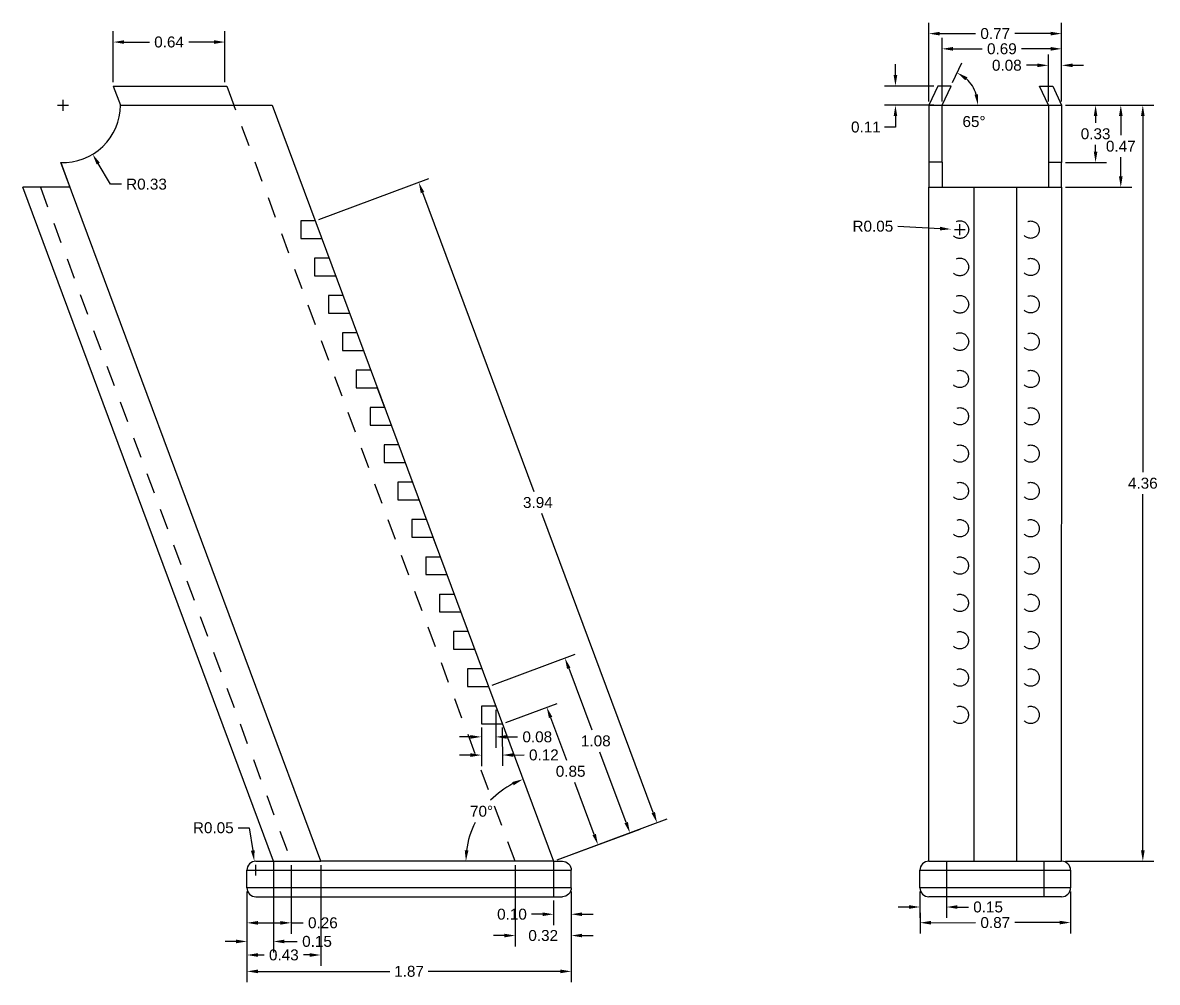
# Model space of a CAD drawing. Header units: inches. Extents: x 6.1 to 73.5, y 2.5 to 22.
# Drawn here: x 23.05 to 29.58, y 14.39 to 19.92 of the extents above; entities that cross this region are included whole.
import ezdxf

# ---------------------------------------------------------------- set-up
doc = ezdxf.new("R2010")
doc.units = ezdxf.units.IN
doc.header["$MEASUREMENT"] = 0
doc.linetypes.add('ACAD_ISO02W100', pattern=[15, 12, -3])
doc.layers.add('AlteFeteNevizibile', color=211, linetype='ACAD_ISO02W100')
doc.layers.add('Dimensiuni', color=4, linetype='Continuous', transparency=0.6)
doc.layers.add('ExteriorComponenta', color=1, linetype='Continuous', lineweight=25)
doc.styles.get("Standard").update_dxf_attribs({"font": 'arial.ttf'})
doc.dimstyles.get("Standard").update_dxf_attribs({"dimscale": 0.35, "dimtxt": 0.18, "dimasz": 0.18, "dimexe": 0.18, "dimexo": 0.0625, "dimgap": 0.09, "dimtad": 0, "dimtih": 1, "dimtoh": 1, "dimzin": 0, "dimdsep": 46, "dimtxsty": 'Standard', "dimcen": 0.09, "dimadec": 0, "dimazin": 0, "dimtfac": 1, "dimtofl": 0, "dimtmove": 0, "dimatfit": 3, "dimfxl": 1, "dimtolj": 1, "dimtzin": 0, "dimarcsym": 0})

# ---------------------------------------------------------------- blocks, each defined once
blk = doc.blocks.new('*D126')
at = {"layer": 'Dimensiuni', "color": 0, "lineweight": -2, "ltscale": 0.01, "transparency": 16777216}
for p, q in [((24.288, 15.2801), (24.351, 15.2801)), ((24.351, 15.2801), (24.3715, 15.1487)), ((24.3891, 15.0045), (24.3891, 15.0675)), ((24.3576, 15.036), (24.4206, 15.036))]:
    blk.add_line(p, q, dxfattribs=at)
at = {"layer": 'Dimensiuni', "color": 0, "ltscale": 0.01, "transparency": 16777216}
blk.add_solid([(24.3819, 15.1503), (24.3611, 15.1471), (24.3812, 15.0864)], dxfattribs=at)
at = {"layer": 'Dimensiuni', "color": 0, "ltscale": 0.01, "transparency": 16777216, "insert": (24.1443, 15.2801), "char_height": 0.063, "attachment_point": 5}
blk.add_mtext('\\A1;R0.05', dxfattribs=at)
blk = doc.blocks.new('*D127')
at = {"layer": 'Dimensiuni', "color": 0, "lineweight": -2, "ltscale": 0.01, "transparency": 16777216}
for p, q in [((24.3381, 14.9121), (24.3381, 14.5619)), ((24.4911, 14.9121), (24.4911, 14.5619)), ((24.2751, 14.6249), (24.2121, 14.6249)), ((24.5541, 14.6249), (24.6284, 14.6249))]:
    blk.add_line(p, q, dxfattribs=at)
at = {"layer": 'Dimensiuni', "color": 0, "ltscale": 0.01, "transparency": 16777216}
for points in [[(24.2751, 14.6354), (24.2751, 14.6144), (24.3381, 14.6249)], [(24.5541, 14.6354), (24.5541, 14.6144), (24.4911, 14.6249)]]:
    blk.add_solid(points, dxfattribs=at)
at = {"layer": 'Dimensiuni', "color": 0, "ltscale": 0.01, "transparency": 16777216, "insert": (24.742, 14.6249), "char_height": 0.063, "attachment_point": 5}
blk.add_mtext('\\A1;0.15', dxfattribs=at)
blk = doc.blocks.new('*D128')
at = {"layer": 'Dimensiuni', "color": 0, "lineweight": -2, "ltscale": 0.01, "transparency": 16777216}
for p, q in [((24.3381, 14.9121), (24.3381, 14.3893)), ((26.2066, 14.9121), (26.2066, 14.3893)), ((24.4011, 14.4523), (25.162, 14.4523)), ((26.1436, 14.4523), (25.3827, 14.4523))]:
    blk.add_line(p, q, dxfattribs=at)
at = {"layer": 'Dimensiuni', "color": 0, "ltscale": 0.01, "transparency": 16777216}
for points in [[(24.4011, 14.4628), (24.4011, 14.4418), (24.3381, 14.4523)], [(26.1436, 14.4628), (26.1436, 14.4418), (26.2066, 14.4523)]]:
    blk.add_solid(points, dxfattribs=at)
at = {"layer": 'Dimensiuni', "color": 0, "ltscale": 0.01, "transparency": 16777216, "insert": (25.2723, 14.4523), "char_height": 0.063, "attachment_point": 5}
blk.add_mtext('\\A1;1.87', dxfattribs=at)
blk = doc.blocks.new('*D129')
at = {"layer": 'Dimensiuni', "color": 0, "lineweight": -2, "ltscale": 0.01, "transparency": 16777216}
for start, end in [(117.55754, 135.82653), (153.60418, 172.84415)]:
    blk.add_arc((26.1045, 15.087), 0.5048, start, end, dxfattribs=at)
at = {"layer": 'Dimensiuni', "color": 0, "ltscale": 0.01, "transparency": 16777216}
for points in [[(25.8668, 15.5441), (25.8753, 15.5249), (25.9286, 15.5601)], [(25.6142, 15.1493), (25.5932, 15.1506), (25.5998, 15.087)]]:
    blk.add_solid(points, dxfattribs=at)
at = {"layer": 'Dimensiuni', "color": 0, "ltscale": 0.01, "transparency": 16777216, "insert": (25.6901, 15.3751), "char_height": 0.063, "attachment_point": 5}
blk.add_mtext('\\A1;70°', dxfattribs=at)
blk = doc.blocks.new('*D130')
at = {"layer": 'Dimensiuni', "color": 0, "lineweight": -2, "ltscale": 0.01, "transparency": 16777216}
for p, q in [((24.5932, 15.0652), (24.5932, 14.6691)), ((24.3381, 14.9121), (24.3381, 14.6691)), ((24.4011, 14.7321), (24.5302, 14.7321)), ((24.5932, 14.7321), (24.6624, 14.7321))]:
    blk.add_line(p, q, dxfattribs=at)
at = {"layer": 'Dimensiuni', "color": 0, "ltscale": 0.01, "transparency": 16777216}
for points in [[(24.4011, 14.7426), (24.4011, 14.7216), (24.3381, 14.7321)], [(24.5302, 14.7426), (24.5302, 14.7216), (24.5932, 14.7321)]]:
    blk.add_solid(points, dxfattribs=at)
at = {"layer": 'Dimensiuni', "color": 0, "ltscale": 0.01, "transparency": 16777216, "insert": (24.7757, 14.7321), "char_height": 0.063, "attachment_point": 5}
blk.add_mtext('\\A1;0.26', dxfattribs=at)
blk = doc.blocks.new('*D131')
at = {"layer": 'Dimensiuni', "color": 0, "lineweight": -2, "ltscale": 0.01, "transparency": 16777216}
for p, q in [((24.7633, 15.0652), (24.7633, 14.4839)), ((24.3381, 14.8902), (24.3381, 14.4839)), ((24.4011, 14.5469), (24.4374, 14.5469)), ((24.7003, 14.5469), (24.664, 14.5469))]:
    blk.add_line(p, q, dxfattribs=at)
at = {"layer": 'Dimensiuni', "color": 0, "ltscale": 0.01, "transparency": 16777216}
for points in [[(24.4011, 14.5574), (24.4011, 14.5364), (24.3381, 14.5469)], [(24.7003, 14.5574), (24.7003, 14.5364), (24.7633, 14.5469)]]:
    blk.add_solid(points, dxfattribs=at)
at = {"layer": 'Dimensiuni', "color": 0, "ltscale": 0.01, "transparency": 16777216, "insert": (24.5507, 14.5469), "char_height": 0.063, "attachment_point": 5}
blk.add_mtext('\\A1;0.43', dxfattribs=at)
blk = doc.blocks.new('*D132')
at = {"layer": 'Dimensiuni', "color": 0, "lineweight": -2, "ltscale": 0.01, "transparency": 16777216}
for p, q in [((26.2066, 14.9121), (26.2066, 14.7187)), ((26.1045, 14.8611), (26.1045, 14.7187)), ((26.0415, 14.7817), (25.9785, 14.7817)), ((26.2696, 14.7817), (26.3326, 14.7817))]:
    blk.add_line(p, q, dxfattribs=at)
at = {"layer": 'Dimensiuni', "color": 0, "ltscale": 0.01, "transparency": 16777216}
for points in [[(26.0415, 14.7922), (26.0415, 14.7712), (26.1045, 14.7817)], [(26.2696, 14.7922), (26.2696, 14.7712), (26.2066, 14.7817)]]:
    blk.add_solid(points, dxfattribs=at)
at = {"layer": 'Dimensiuni', "color": 0, "ltscale": 0.01, "transparency": 16777216, "insert": (25.8653, 14.7817), "char_height": 0.063, "attachment_point": 5}
blk.add_mtext('\\A1;0.10', dxfattribs=at)
blk = doc.blocks.new('*D133')
at = {"layer": 'Dimensiuni', "color": 0, "lineweight": -2, "ltscale": 0.01, "transparency": 16777216}
for p, q in [((25.8839, 15.0652), (25.8839, 14.5959)), ((26.2066, 14.9121), (26.2066, 14.5959)), ((25.8209, 14.6589), (25.7579, 14.6589)), ((26.2696, 14.6589), (26.3326, 14.6589))]:
    blk.add_line(p, q, dxfattribs=at)
at = {"layer": 'Dimensiuni', "color": 0, "ltscale": 0.01, "transparency": 16777216}
for points in [[(25.8209, 14.6694), (25.8209, 14.6484), (25.8839, 14.6589)], [(26.2696, 14.6694), (26.2696, 14.6484), (26.2066, 14.6589)]]:
    blk.add_solid(points, dxfattribs=at)
at = {"layer": 'Dimensiuni', "color": 0, "ltscale": 0.01, "transparency": 16777216, "insert": (26.0452, 14.6589), "char_height": 0.063, "attachment_point": 5}
blk.add_mtext('\\A1;0.32', dxfattribs=at)
blk = doc.blocks.new('*D134')
at = {"layer": 'Dimensiuni', "color": 0, "lineweight": -2, "ltscale": 0.01, "transparency": 16777216}
for p, q in [((25.6888, 15.8577), (25.6892, 15.6363)), ((25.8097, 15.858), (25.8102, 15.6365)), ((25.6261, 15.6992), (25.5631, 15.699)), ((25.873, 15.6996), (25.936, 15.6998))]:
    blk.add_line(p, q, dxfattribs=at)
at = {"layer": 'Dimensiuni', "color": 0, "ltscale": 0.01, "transparency": 16777216}
for points in [[(25.6261, 15.7097), (25.6261, 15.6887), (25.6891, 15.6993)], [(25.873, 15.7101), (25.8731, 15.6891), (25.81, 15.6995)]]:
    blk.add_solid(points, dxfattribs=at)
at = {"layer": 'Dimensiuni', "color": 0, "ltscale": 0.01, "transparency": 16777216, "insert": (26.049, 15.6998), "char_height": 0.063, "attachment_point": 5}
blk.add_mtext('\\A1;0.12', dxfattribs=at)
blk = doc.blocks.new('*D135')
at = {"layer": 'Dimensiuni', "color": 0, "lineweight": -2, "ltscale": 0.01, "transparency": 16777216}
for p, q in [((25.7718, 15.9598), (25.7718, 15.7411)), ((25.6888, 15.8577), (25.6888, 15.7411)), ((25.6258, 15.8041), (25.5628, 15.8041)), ((25.8348, 15.8041), (25.8978, 15.8041))]:
    blk.add_line(p, q, dxfattribs=at)
at = {"layer": 'Dimensiuni', "color": 0, "ltscale": 0.01, "transparency": 16777216}
for points in [[(25.6258, 15.8146), (25.6258, 15.7936), (25.6888, 15.8041)], [(25.8348, 15.8146), (25.8348, 15.7936), (25.7718, 15.8041)]]:
    blk.add_solid(points, dxfattribs=at)
at = {"layer": 'Dimensiuni', "color": 0, "ltscale": 0.01, "transparency": 16777216, "insert": (26.0112, 15.8041), "char_height": 0.063, "attachment_point": 5}
blk.add_mtext('\\A1;0.08', dxfattribs=at)
blk = doc.blocks.new('*D136')
at = {"layer": 'Dimensiuni', "color": 0, "lineweight": -2, "ltscale": 0.01, "transparency": 16777216}
for p, q in [((25.8302, 15.8875), (26.1249, 15.9971)), ((26.0878, 15.9161), (26.1796, 15.6692)), ((26.3387, 15.2414), (26.227, 15.5419)), ((26.1251, 15.0947), (26.4198, 15.2043))]:
    blk.add_line(p, q, dxfattribs=at)
at = {"layer": 'Dimensiuni', "color": 0, "ltscale": 0.01, "transparency": 16777216}
for points in [[(26.0976, 15.9197), (26.078, 15.9124), (26.0658, 15.9751)], [(26.3486, 15.245), (26.3289, 15.2377), (26.3607, 15.1823)]]:
    blk.add_solid(points, dxfattribs=at)
at = {"layer": 'Dimensiuni', "color": 0, "ltscale": 0.01, "transparency": 16777216, "insert": (26.2033, 15.6055), "char_height": 0.063, "attachment_point": 5}
blk.add_mtext('\\A1;0.85', dxfattribs=at)
blk = doc.blocks.new('*D137')
at = {"layer": 'Dimensiuni', "color": 0, "lineweight": -2, "ltscale": 0.01, "transparency": 16777216}
for p, q in [((25.7502, 16.1024), (26.2294, 16.2807)), ((26.1924, 16.1997), (26.3245, 15.8443)), ((26.5233, 15.31), (26.3719, 15.7169)), ((26.1251, 15.0947), (26.6043, 15.2729))]:
    blk.add_line(p, q, dxfattribs=at)
at = {"layer": 'Dimensiuni', "color": 0, "ltscale": 0.01, "transparency": 16777216}
for points in [[(26.2022, 16.2033), (26.1825, 16.196), (26.1704, 16.2587)], [(26.5331, 15.3137), (26.5134, 15.3063), (26.5452, 15.2509)]]:
    blk.add_solid(points, dxfattribs=at)
at = {"layer": 'Dimensiuni', "color": 0, "ltscale": 0.01, "transparency": 16777216, "insert": (26.3482, 15.7806), "char_height": 0.063, "attachment_point": 5}
blk.add_mtext('\\A1;1.08', dxfattribs=at)
blk = doc.blocks.new('*D138')
at = {"layer": 'Dimensiuni', "color": 0, "lineweight": -2, "ltscale": 0.01, "transparency": 16777216}
for p, q in [((23.2473, 19.4455), (23.3103, 19.4455)), ((23.2788, 19.414), (23.2788, 19.477)), ((23.5529, 18.9902), (23.4815, 19.1087)), ((23.6159, 18.9902), (23.5529, 18.9902))]:
    blk.add_line(p, q, dxfattribs=at)
at = {"layer": 'Dimensiuni', "color": 0, "ltscale": 0.01, "transparency": 16777216}
blk.add_solid([(23.4905, 19.1141), (23.4725, 19.1033), (23.449, 19.1627)], dxfattribs=at)
at = {"layer": 'Dimensiuni', "color": 0, "ltscale": 0.01, "transparency": 16777216, "insert": (23.7594, 18.9902), "char_height": 0.063, "attachment_point": 5}
blk.add_mtext('\\A1;R0.33', dxfattribs=at)
blk = doc.blocks.new('*D139')
at = {"layer": 'Dimensiuni', "color": 0, "lineweight": -2, "ltscale": 0.01, "transparency": 16777216}
for p, q in [((23.5677, 19.578), (23.5677, 19.8726)), ((23.6307, 19.8096), (23.7763, 19.8096)), ((24.1483, 19.8096), (24.0027, 19.8096)), ((24.2113, 19.578), (24.2113, 19.8726))]:
    blk.add_line(p, q, dxfattribs=at)
at = {"layer": 'Dimensiuni', "color": 0, "ltscale": 0.01, "transparency": 16777216}
for points in [[(23.6307, 19.8201), (23.6307, 19.7991), (23.5677, 19.8096)], [(24.1483, 19.8201), (24.1483, 19.7991), (24.2113, 19.8096)]]:
    blk.add_solid(points, dxfattribs=at)
at = {"layer": 'Dimensiuni', "color": 0, "ltscale": 0.01, "transparency": 16777216, "insert": (23.8895, 19.8096), "char_height": 0.063, "attachment_point": 5}
blk.add_mtext('\\A1;0.64', dxfattribs=at)
blk = doc.blocks.new('*D140')
at = {"layer": 'Dimensiuni', "color": 0, "lineweight": -2, "ltscale": 0.01, "transparency": 16777216}
for p, q in [((28.2161, 14.9111), (28.2164, 14.6699)), ((29.0834, 14.9121), (29.0837, 14.6709)), ((28.2793, 14.7329), (28.5366, 14.7333)), ((29.0206, 14.7338), (28.7633, 14.7335))]:
    blk.add_line(p, q, dxfattribs=at)
at = {"layer": 'Dimensiuni', "color": 0, "ltscale": 0.01, "transparency": 16777216}
for points in [[(28.2793, 14.7434), (28.2793, 14.7224), (28.2163, 14.7329)], [(29.0206, 14.7443), (29.0207, 14.7233), (29.0836, 14.7339)]]:
    blk.add_solid(points, dxfattribs=at)
at = {"layer": 'Dimensiuni', "color": 0, "ltscale": 0.01, "transparency": 16777216, "insert": (28.65, 14.7334), "char_height": 0.063, "attachment_point": 5}
blk.add_mtext('\\A1;0.87', dxfattribs=at)
blk = doc.blocks.new('*D141')
at = {"layer": 'Dimensiuni', "color": 0, "lineweight": -2, "ltscale": 0.01, "transparency": 16777216}
for p, q in [((28.2161, 14.9121), (28.2161, 14.7604)), ((28.369, 14.9121), (28.369, 14.7604)), ((28.1531, 14.8234), (28.0901, 14.8234)), ((28.432, 14.8234), (28.495, 14.8234))]:
    blk.add_line(p, q, dxfattribs=at)
at = {"layer": 'Dimensiuni', "color": 0, "ltscale": 0.01, "transparency": 16777216}
for points in [[(28.1531, 14.8339), (28.1531, 14.8129), (28.2161, 14.8234)], [(28.432, 14.8339), (28.432, 14.8129), (28.369, 14.8234)]]:
    blk.add_solid(points, dxfattribs=at)
at = {"layer": 'Dimensiuni', "color": 0, "ltscale": 0.01, "transparency": 16777216, "insert": (28.6086, 14.8234), "char_height": 0.063, "attachment_point": 5}
blk.add_mtext('\\A1;0.15', dxfattribs=at)
blk = doc.blocks.new('*D142')
at = {"layer": 'Dimensiuni', "color": 0, "lineweight": -2, "ltscale": 0.01, "transparency": 16777216}
for p, q in [((28.0747, 19.6191), (28.0747, 19.6821)), ((28.2967, 19.5561), (28.0117, 19.5561)), ((28.2967, 19.4454), (28.0117, 19.4454)), ((28.0747, 19.3824), (28.0747, 19.3194)), ((28.0747, 19.3194), (28.0117, 19.3194))]:
    blk.add_line(p, q, dxfattribs=at)
at = {"layer": 'Dimensiuni', "color": 0, "ltscale": 0.01, "transparency": 16777216}
for points in [[(28.0642, 19.6191), (28.0852, 19.6191), (28.0747, 19.5561)], [(28.0642, 19.3824), (28.0852, 19.3824), (28.0747, 19.4454)]]:
    blk.add_solid(points, dxfattribs=at)
at = {"layer": 'Dimensiuni', "color": 0, "ltscale": 0.01, "transparency": 16777216, "insert": (27.9044, 19.3194), "char_height": 0.063, "attachment_point": 5}
blk.add_mtext('\\A1;0.11', dxfattribs=at)
blk = doc.blocks.new('*D143')
at = {"layer": 'Dimensiuni', "color": 0, "lineweight": -2, "ltscale": 0.01, "transparency": 16777216}
blk.add_line((28.4044, 19.576), (28.4574, 19.6901), dxfattribs=at)
blk.add_arc((28.3436, 19.4454), 0.2068, 17.52088, 47.53298, dxfattribs=at)
at = {"layer": 'Dimensiuni', "color": 0, "ltscale": 0.01, "transparency": 16777216}
for points in [[(28.4774, 19.5892), (28.4891, 19.6067), (28.4308, 19.6329)], [(28.5512, 19.5093), (28.5305, 19.5061), (28.5504, 19.4454)]]:
    blk.add_solid(points, dxfattribs=at)
at = {"layer": 'Dimensiuni', "color": 0, "ltscale": 0.01, "transparency": 16777216, "insert": (28.5275, 19.3508), "char_height": 0.063, "attachment_point": 5}
blk.add_mtext('\\A1;65°', dxfattribs=at)
blk = doc.blocks.new('*D144')
at = {"layer": 'Dimensiuni', "color": 0, "lineweight": -2, "ltscale": 0.01, "transparency": 16777216}
for p, q in [((28.2671, 19.4673), (28.2671, 19.9212)), ((29.0324, 19.4673), (29.0324, 19.9212)), ((28.3301, 19.8582), (28.5364, 19.8582)), ((28.9694, 19.8582), (28.7631, 19.8582))]:
    blk.add_line(p, q, dxfattribs=at)
at = {"layer": 'Dimensiuni', "color": 0, "ltscale": 0.01, "transparency": 16777216}
for points in [[(28.3301, 19.8687), (28.3301, 19.8477), (28.2671, 19.8582)], [(28.9694, 19.8687), (28.9694, 19.8477), (29.0324, 19.8582)]]:
    blk.add_solid(points, dxfattribs=at)
at = {"layer": 'Dimensiuni', "color": 0, "ltscale": 0.01, "transparency": 16777216, "insert": (28.6497, 19.8582), "char_height": 0.063, "attachment_point": 5}
blk.add_mtext('\\A1;0.77', dxfattribs=at)
blk = doc.blocks.new('*D145')
at = {"layer": 'Dimensiuni', "color": 0, "lineweight": -2, "ltscale": 0.01, "transparency": 16777216}
for p, q in [((28.9559, 19.4673), (28.9559, 19.7384)), ((29.0324, 19.4673), (29.0324, 19.7384)), ((28.8929, 19.6754), (28.8299, 19.6754)), ((29.0954, 19.6754), (29.1584, 19.6754))]:
    blk.add_line(p, q, dxfattribs=at)
at = {"layer": 'Dimensiuni', "color": 0, "ltscale": 0.01, "transparency": 16777216}
for points in [[(28.8929, 19.6859), (28.8929, 19.6649), (28.9559, 19.6754)], [(29.0954, 19.6859), (29.0954, 19.6649), (29.0324, 19.6754)]]:
    blk.add_solid(points, dxfattribs=at)
at = {"layer": 'Dimensiuni', "color": 0, "ltscale": 0.01, "transparency": 16777216, "insert": (28.7165, 19.6754), "char_height": 0.063, "attachment_point": 5}
blk.add_mtext('\\A1;0.08', dxfattribs=at)
blk = doc.blocks.new('*D146')
at = {"layer": 'Dimensiuni', "color": 0, "lineweight": -2, "ltscale": 0.01, "transparency": 16777216}
for p, q in [((28.3436, 19.4673), (28.3436, 19.8335)), ((29.0324, 19.4673), (29.0324, 19.8335)), ((28.4066, 19.7705), (28.5746, 19.7705)), ((28.9694, 19.7705), (28.8014, 19.7705))]:
    blk.add_line(p, q, dxfattribs=at)
at = {"layer": 'Dimensiuni', "color": 0, "ltscale": 0.01, "transparency": 16777216}
for points in [[(28.4066, 19.781), (28.4066, 19.76), (28.3436, 19.7705)], [(28.9694, 19.781), (28.9694, 19.76), (29.0324, 19.7705)]]:
    blk.add_solid(points, dxfattribs=at)
at = {"layer": 'Dimensiuni', "color": 0, "ltscale": 0.01, "transparency": 16777216, "insert": (28.688, 19.7705), "char_height": 0.063, "attachment_point": 5}
blk.add_mtext('\\A1;0.69', dxfattribs=at)
blk = doc.blocks.new('*D147')
at = {"layer": 'Dimensiuni', "color": 0, "lineweight": -2, "ltscale": 0.01, "transparency": 16777216}
for p, q in [((29.0543, 19.4454), (29.5631, 19.4454)), ((29.5001, 19.3824), (29.5001, 17.3299)), ((29.5001, 15.15), (29.5001, 17.2025)), ((29.0543, 15.087), (29.5631, 15.087))]:
    blk.add_line(p, q, dxfattribs=at)
at = {"layer": 'Dimensiuni', "color": 0, "ltscale": 0.01, "transparency": 16777216}
for points in [[(29.4896, 19.3824), (29.5106, 19.3824), (29.5001, 19.4454)], [(29.4896, 15.15), (29.5106, 15.15), (29.5001, 15.087)]]:
    blk.add_solid(points, dxfattribs=at)
at = {"layer": 'Dimensiuni', "color": 0, "ltscale": 0.01, "transparency": 16777216, "insert": (29.5001, 17.2662), "char_height": 0.063, "attachment_point": 5}
blk.add_mtext('\\A1;4.36', dxfattribs=at)
blk = doc.blocks.new('*D148')
at = {"layer": 'Dimensiuni', "color": 0, "lineweight": -2, "ltscale": 0.01, "transparency": 16777216}
for p, q in [((29.0543, 19.4454), (29.291, 19.4454)), ((29.228, 19.3824), (29.228, 19.3442)), ((29.228, 19.1786), (29.228, 19.2168)), ((29.0543, 19.1156), (29.291, 19.1156))]:
    blk.add_line(p, q, dxfattribs=at)
at = {"layer": 'Dimensiuni', "color": 0, "ltscale": 0.01, "transparency": 16777216}
for points in [[(29.2175, 19.3824), (29.2385, 19.3824), (29.228, 19.4454)], [(29.2175, 19.1786), (29.2385, 19.1786), (29.228, 19.1156)]]:
    blk.add_solid(points, dxfattribs=at)
at = {"layer": 'Dimensiuni', "color": 0, "ltscale": 0.01, "transparency": 16777216, "insert": (29.228, 19.2805), "char_height": 0.063, "attachment_point": 5}
blk.add_mtext('\\A1;0.33', dxfattribs=at)
blk = doc.blocks.new('*D149')
at = {"layer": 'Dimensiuni', "color": 0, "lineweight": -2, "ltscale": 0.01, "transparency": 16777216}
for p, q in [((29.0543, 19.4454), (29.4362, 19.4454)), ((29.3732, 19.3824), (29.3732, 19.2725)), ((29.3732, 19.0352), (29.3732, 19.1451)), ((29.0546, 18.9722), (29.4362, 18.9722))]:
    blk.add_line(p, q, dxfattribs=at)
at = {"layer": 'Dimensiuni', "color": 0, "ltscale": 0.01, "transparency": 16777216}
for points in [[(29.3627, 19.3824), (29.3837, 19.3824), (29.3732, 19.4454)], [(29.3627, 19.0352), (29.3837, 19.0352), (29.3732, 18.9722)]]:
    blk.add_solid(points, dxfattribs=at)
at = {"layer": 'Dimensiuni', "color": 0, "ltscale": 0.01, "transparency": 16777216, "insert": (29.3732, 19.2088), "char_height": 0.063, "attachment_point": 5}
blk.add_mtext('\\A1;0.47', dxfattribs=at)
blk = doc.blocks.new('*D150')
at = {"layer": 'Dimensiuni', "color": 0, "lineweight": -2, "ltscale": 0.01, "transparency": 16777216}
for p, q in [((28.0884, 18.7477), (28.3318, 18.7343)), ((28.4142, 18.7281), (28.4772, 18.7281)), ((28.4457, 18.6966), (28.4457, 18.7596))]:
    blk.add_line(p, q, dxfattribs=at)
at = {"layer": 'Dimensiuni', "color": 0, "ltscale": 0.01, "transparency": 16777216}
blk.add_solid([(28.3324, 18.7448), (28.3312, 18.7239), (28.3947, 18.7309)], dxfattribs=at)
at = {"layer": 'Dimensiuni', "color": 0, "ltscale": 0.01, "transparency": 16777216, "insert": (27.9447, 18.7477), "char_height": 0.063, "attachment_point": 5}
blk.add_mtext('\\A1;R0.05', dxfattribs=at)
blk = doc.blocks.new('*D151')
at = {"layer": 'Dimensiuni', "color": 0, "lineweight": -2, "ltscale": 0.01, "transparency": 16777216}
for p, q in [((24.7519, 18.7868), (25.387, 19.023)), ((25.3499, 18.942), (25.9908, 17.2187)), ((26.6791, 15.368), (26.0382, 17.0913)), ((26.1251, 15.0947), (26.7602, 15.3309))]:
    blk.add_line(p, q, dxfattribs=at)
at = {"layer": 'Dimensiuni', "color": 0, "ltscale": 0.01, "transparency": 16777216}
for points in [[(25.3597, 18.9456), (25.34, 18.9383), (25.3279, 19.001)], [(26.689, 15.3716), (26.6693, 15.3643), (26.7011, 15.3089)]]:
    blk.add_solid(points, dxfattribs=at)
at = {"layer": 'Dimensiuni', "color": 0, "ltscale": 0.01, "transparency": 16777216, "insert": (26.0145, 17.155), "char_height": 0.063, "attachment_point": 5}
blk.add_mtext('\\A1;3.94', dxfattribs=at)
blk = doc.blocks.new('schita_incarcator')
at = {"layer": 'AlteFeteNevizibile', "ltscale": 0.01}
for p, q in [((25.8839, 15.087), (24.2629, 19.4454)), ((23.1481, 18.9724), (24.5932, 15.087)), ((24.7314, 18.7791), (24.6483, 18.7791)), ((24.7314, 18.7791), (24.6483, 18.7791)), ((24.6483, 18.7791), (24.6483, 18.6771)), ((24.6483, 18.6771), (24.7693, 18.6771)), ((24.8114, 18.5639), (24.7283, 18.5639)), ((24.7283, 18.5639), (24.7283, 18.4635)), ((24.8121, 18.5621), (24.7283, 18.5639)), ((24.7283, 18.5639), (24.7283, 18.4619)), ((24.7283, 18.5639), (24.7283, 18.4619)), ((24.7283, 18.4619), (24.8493, 18.4621)), ((24.8914, 18.3487), (24.8084, 18.3487)), ((24.8084, 18.3487), (24.8084, 18.2483)), ((24.8084, 18.3487), (24.8084, 18.2467)), ((24.8084, 18.2467), (24.9294, 18.2467)), ((24.9715, 18.1336), (24.8884, 18.1336)), ((24.8884, 18.1336), (24.8884, 18.0315)), ((24.8884, 18.0315), (25.0094, 18.0315)), ((25.0515, 17.9184), (24.9684, 17.9184)), ((24.9684, 17.9184), (24.9684, 17.8163)), ((24.9684, 17.8163), (25.0894, 17.8163)), ((25.0894, 17.8163), (25.1315, 17.7032)), ((25.1315, 17.7032), (25.0485, 17.7032)), ((25.0485, 17.7032), (25.0485, 17.6011)), ((25.0485, 17.6011), (25.1695, 17.6011)), ((25.2116, 17.488), (25.1285, 17.488)), ((25.1285, 17.488), (25.1285, 17.3859)), ((25.1285, 17.3859), (25.2495, 17.3859)), ((25.2916, 17.2728), (25.2085, 17.2728)), ((25.2085, 17.2728), (25.2085, 17.1708)), ((25.2085, 17.1708), (25.3296, 17.1708)), ((25.3716, 17.0576), (25.2886, 17.0576)), ((25.2886, 17.0576), (25.2886, 16.9556)), ((25.2886, 16.9556), (25.4095, 16.9558)), ((25.4095, 16.9558), (25.4511, 16.8438)), ((25.3686, 16.8422), (25.4517, 16.8424)), ((25.3686, 16.8422), (25.3686, 16.7404)), ((25.3686, 16.7404), (25.4896, 16.7404)), ((25.4486, 16.6272), (25.5318, 16.6271)), ((25.4486, 16.6271), (25.4486, 16.5252)), ((25.4486, 16.5252), (25.5697, 16.5252)), ((25.6117, 16.412), (25.5287, 16.412)), ((25.5287, 16.412), (25.5287, 16.31)), ((25.5287, 16.31), (25.6497, 16.31)), ((25.6918, 16.1968), (25.6087, 16.1968)), ((25.6087, 16.1968), (25.6087, 16.0948)), ((25.6087, 16.0948), (25.7297, 16.0948)), ((25.7718, 15.9817), (25.6888, 15.9817)), ((25.6888, 15.9817), (25.6888, 15.8796)), ((25.6888, 15.8796), (25.8097, 15.8799))]:
    blk.add_line(p, q, dxfattribs=at)
for centre, radius in [((28.4457, 18.7281), 0.051), ((28.8538, 18.7281), 0.05), ((28.4457, 18.5129), 0.051), ((28.8538, 18.5129), 0.05), ((28.4457, 18.2977), 0.051), ((28.8538, 18.2977), 0.05), ((28.4457, 18.0825), 0.051), ((28.8538, 18.0825), 0.05), ((28.4457, 17.8673), 0.05), ((28.8538, 17.8673), 0.05), ((28.4457, 17.6522), 0.05), ((28.8538, 17.6522), 0.05), ((28.4457, 17.437), 0.05), ((28.8538, 17.437), 0.05), ((28.4457, 17.2218), 0.05), ((28.8538, 17.2218), 0.05), ((28.4457, 17.0066), 0.05), ((28.8538, 17.0066), 0.05), ((28.4457, 16.7914), 0.05), ((28.8538, 16.7914), 0.05), ((28.4457, 16.5762), 0.05), ((28.8538, 16.5762), 0.05), ((28.4457, 16.361), 0.05), ((28.8538, 16.361), 0.05), ((28.4457, 16.1458), 0.05), ((28.8538, 16.1458), 0.05), ((28.4457, 15.9306), 0.05), ((28.8538, 15.9306), 0.05)]:
    blk.add_circle(centre, radius, dxfattribs=at)
at = {"layer": 'ExteriorComponenta'}
for p, q in [((23.5677, 19.5561), (23.6088, 19.4454)), ((28.3186, 19.5561), (28.2671, 19.4454)), ((28.3951, 19.5561), (28.3186, 19.5561)), ((28.3436, 19.4454), (28.3951, 19.5561)), ((28.9559, 19.4454), (28.9043, 19.5561)), ((28.9043, 19.5561), (28.9809, 19.5561)), ((28.9809, 19.5561), (29.0324, 19.4454)), ((23.6089, 19.4453), (24.2629, 19.4454)), ((28.2671, 19.4454), (28.2671, 19.117)), ((28.3436, 19.117), (28.3436, 19.4454)), ((28.3436, 19.4454), (28.9559, 19.4454)), ((28.9559, 19.4454), (28.9559, 19.1156)), ((29.0324, 19.4454), (29.0324, 19.1156)), ((23.265, 19.1156), (23.3183, 18.9723)), ((28.2671, 19.117), (28.2671, 18.9726)), ((28.3436, 19.117), (28.2671, 19.117)), ((28.3436, 19.117), (28.3435, 18.9725)), ((29.0324, 19.1156), (28.956, 19.1156)), ((28.956, 19.1156), (28.956, 18.9725)), ((29.0324, 18.9725), (29.0323, 19.1156)), ((28.2671, 15.087), (28.2671, 18.9726)), ((28.2671, 18.9726), (29.0324, 18.9725)), ((28.5271, 18.9726), (28.5271, 15.087)), ((28.7728, 18.9722), (28.7728, 15.087)), ((29.0324, 15.087), (29.0328, 18.9722)), ((24.3891, 15.087), (24.4911, 15.087)), ((24.4911, 15.087), (24.4911, 14.883)), ((26.1045, 15.087), (26.1045, 14.883)), ((28.2671, 15.087), (29.0324, 15.087)), ((28.3691, 15.087), (28.369, 14.883)), ((28.9304, 15.087), (28.9304, 14.883)), ((24.3381, 15.036), (26.2066, 15.036)), ((28.2161, 15.036), (29.0834, 15.0361)), ((28.2161, 14.934), (28.2161, 15.036)), ((29.0834, 15.0361), (29.0834, 15.036)), ((29.0834, 15.036), (29.0834, 14.934)), ((26.2066, 14.934), (24.3381, 14.934)), ((29.0834, 14.934), (28.2161, 14.934)), ((29.0324, 14.883), (28.2671, 14.883))]:
    blk.add_line(p, q, dxfattribs=at)
at = {"layer": 'ExteriorComponenta', "ltscale": 0.01}
for p, q in [((28.2671, 19.4454), (28.3436, 19.4454)), ((28.9559, 19.4454), (29.0324, 19.4454))]:
    blk.add_line(p, q, dxfattribs=at)
at = {"layer": 'ExteriorComponenta'}
for points in [[(23.5677, 19.5561), (24.2217, 19.5561), (24.2629, 19.4454), (24.4835, 19.4454), (26.1045, 15.087), (24.7633, 15.087), (23.265, 19.1156)], [(23.3182, 18.9724), (23.0461, 18.9724)], [(24.4911, 15.087), (23.0461, 18.9723)], [(24.4911, 15.087), (24.7633, 15.087)], [(26.1045, 15.087), (26.1556, 15.087)], [(24.3381, 14.934), (24.3381, 15.036)], [(26.2066, 14.934), (26.2066, 15.036)], [(24.3891, 14.883), (26.1555, 14.883)]]:
    blk.add_lwpolyline(points, dxfattribs=at)
for points in [[(23.265, 19.1156, 0.426383), (23.6089, 19.4453, 10.32015)], [(24.3891, 15.087, 0.414214), (24.3381, 15.036, 1.414026)], [(26.1556, 15.087, -0.414214), (26.2066, 15.036, -310491916612.671814)], [(24.3381, 14.934, 0.414214), (24.3891, 14.883, 1.268557)], [(26.2066, 14.934, -0.414214), (26.1556, 14.883, 305550944217.796509)]]:
    blk.add_lwpolyline(points, format="xyb", dxfattribs=at)
for centre, start, end in [((28.2661, 15.0371), 88.81843, 181.18157), ((29.0334, 15.0371), 358.81843, 91.18157), ((28.2661, 14.933), 178.81843, 271.18157), ((29.0334, 14.933), 268.81843, 1.18157)]:
    blk.add_arc(centre, 0.05, start, end, dxfattribs=at)
at = {"layer": 'Dimensiuni', "ltscale": 0.01}
for base, p1, p2, picture, middle in [((28.2671, 19.8582), (29.0324, 19.4454), (28.2671, 19.4454), '*D144', (28.6497, 19.8582)), ((23.5677, 19.8096), (24.2113, 19.5561), (23.5677, 19.5561), '*D139', (23.8895, 19.8096)), ((28.3436, 19.7705), (29.0324, 19.4454), (28.3436, 19.4454), '*D146', (28.688, 19.7705)), ((25.7718, 15.8041), (25.6888, 15.8796), (25.7718, 15.9817), '*D135', (26.0112, 15.8041)), ((24.7633, 14.5469), (24.3381, 14.9121), (24.7633, 15.087), '*D131', (24.5507, 14.5469)), ((26.2066, 14.6589), (25.8839, 15.087), (26.2066, 14.934), '*D133', (26.0452, 14.6589)), ((26.1045, 14.7817), (26.2066, 14.934), (26.1045, 14.883), '*D132', (25.8653, 14.7817)), ((28.369, 14.8234), (28.2161, 14.934), (28.369, 14.934), '*D141', (28.6086, 14.8234))]:
    dim = blk.add_linear_dim(base=base, p1=p1, p2=p2, dimstyle='Standard', dxfattribs=at)
    dim.commit()
    dim.dimension.update_dxf_attribs({"geometry": picture, "text_midpoint": middle})
for base, p1, p2, picture, middle in [((28.0747, 19.4454), (28.3186, 19.5561), (28.3186, 19.4454), '*D142', (27.9044, 19.3194)), ((29.3732, 18.9722), (29.0324, 19.4454), (29.0328, 18.9722), '*D149', (29.3732, 19.2088))]:
    dim = blk.add_linear_dim(base=base, p1=p1, p2=p2, angle=90, dimstyle='Standard', dxfattribs=at)
    dim.commit()
    dim.dimension.update_dxf_attribs({"geometry": picture, "text_midpoint": middle})
dim = blk.add_angular_dim_2l(base=(28.494, 19.5874), line1=((28.3436, 19.4454), (28.9559, 19.4454)), line2=((28.3436, 19.4454), (28.3951, 19.5561)), dimstyle='Standard', dxfattribs=at)
dim.commit()
dim.dimension.update_dxf_attribs({"geometry": '*D143', "text_midpoint": (28.5275, 19.3508), "dimtype": 130})
for base, p1, p2, picture, middle in [((28.9559, 19.6754), (29.0324, 19.4454), (28.9559, 19.4454), '*D145', (28.7165, 19.6754)), ((24.3381, 14.7321), (24.5932, 15.087), (24.3381, 14.934), '*D130', (24.7757, 14.7321)), ((24.4911, 14.6249), (24.3381, 14.934), (24.4911, 14.934), '*D127', (24.742, 14.6249)), ((26.2066, 14.4523), (24.3381, 14.934), (26.2066, 14.934), '*D128', (25.2723, 14.4523))]:
    dim = blk.add_linear_dim(base=base, p1=p1, p2=p2, dimstyle='Standard', dxfattribs=at)
    dim.commit()
    dim.dimension.update_dxf_attribs({"geometry": picture, "text_midpoint": middle, "dimtype": 128})
for center, mpoint, picture, middle in [((23.2788, 19.4455), (23.449, 19.1627), '*D138', (23.7594, 18.9902)), ((28.4457, 18.7281), (28.3947, 18.7309), '*D150', (28.0884, 18.7477)), ((24.3891, 15.036), (24.3812, 15.0864), '*D126', (24.1443, 15.2801))]:
    dim = blk.add_radius_dim(center=center, mpoint=mpoint, dimstyle='Standard', dxfattribs=at)
    dim.commit()
    dim.dimension.update_dxf_attribs({"geometry": picture, "text_midpoint": middle, "dimtype": 132})
dim = blk.add_angular_dim_2l(base=(25.7564, 15.4526), line1=((26.1045, 15.087), (24.7633, 15.087)), line2=((24.4835, 19.4454), (26.1045, 15.087)), dimstyle='Standard', dxfattribs=at)
dim.commit()
dim.dimension.update_dxf_attribs({"geometry": '*D129', "text_midpoint": (25.6901, 15.3751)})
for p1, p2, distance, picture, middle in [((29.0324, 15.087), (29.0324, 19.4454), -0.4677, '*D147', (29.5001, 17.2662)), ((26.1045, 15.087), (24.7314, 18.7791), -0.6365, '*D151', (26.0145, 17.155)), ((28.2161, 14.933), (29.0834, 14.934), -0.2001, '*D140', (28.65, 14.7334))]:
    dim = blk.add_aligned_dim(p1=p1, p2=p2, distance=distance, dimstyle='Standard', dxfattribs=at)
    dim.commit()
    dim.dimension.update_dxf_attribs({"geometry": picture, "text_midpoint": middle})
for base, p1, p2, angle, picture, middle, dimtype in [((29.228, 19.1156), (29.0324, 19.4454), (29.0324, 19.1156), 90, '*D148', (29.228, 19.2805), 128), ((26.1704, 16.2587), (26.1045, 15.087), (25.7297, 16.0948), 110.40169, '*D137', (26.3482, 15.7806), 129), ((26.3607, 15.1823), (25.8097, 15.8799), (26.1045, 15.087), 290.40169, '*D136', (26.2033, 15.6055), 129), ((25.81, 15.6995), (25.6888, 15.8796), (25.8097, 15.8799), 0.11401, '*D134', (26.049, 15.6998), 129)]:
    dim = blk.add_linear_dim(base=base, p1=p1, p2=p2, angle=angle, dimstyle='Standard', dxfattribs=at)
    dim.commit()
    dim.dimension.update_dxf_attribs({"geometry": picture, "text_midpoint": middle, "dimtype": dimtype})

msp = doc.modelspace()

# ---------------------------------------------------------------- block references
at = {"layer": 'Dimensiuni'}
msp.add_blockref('schita_incarcator', (0, 0), dxfattribs=at)

doc.saveas('drawing.dxf')
